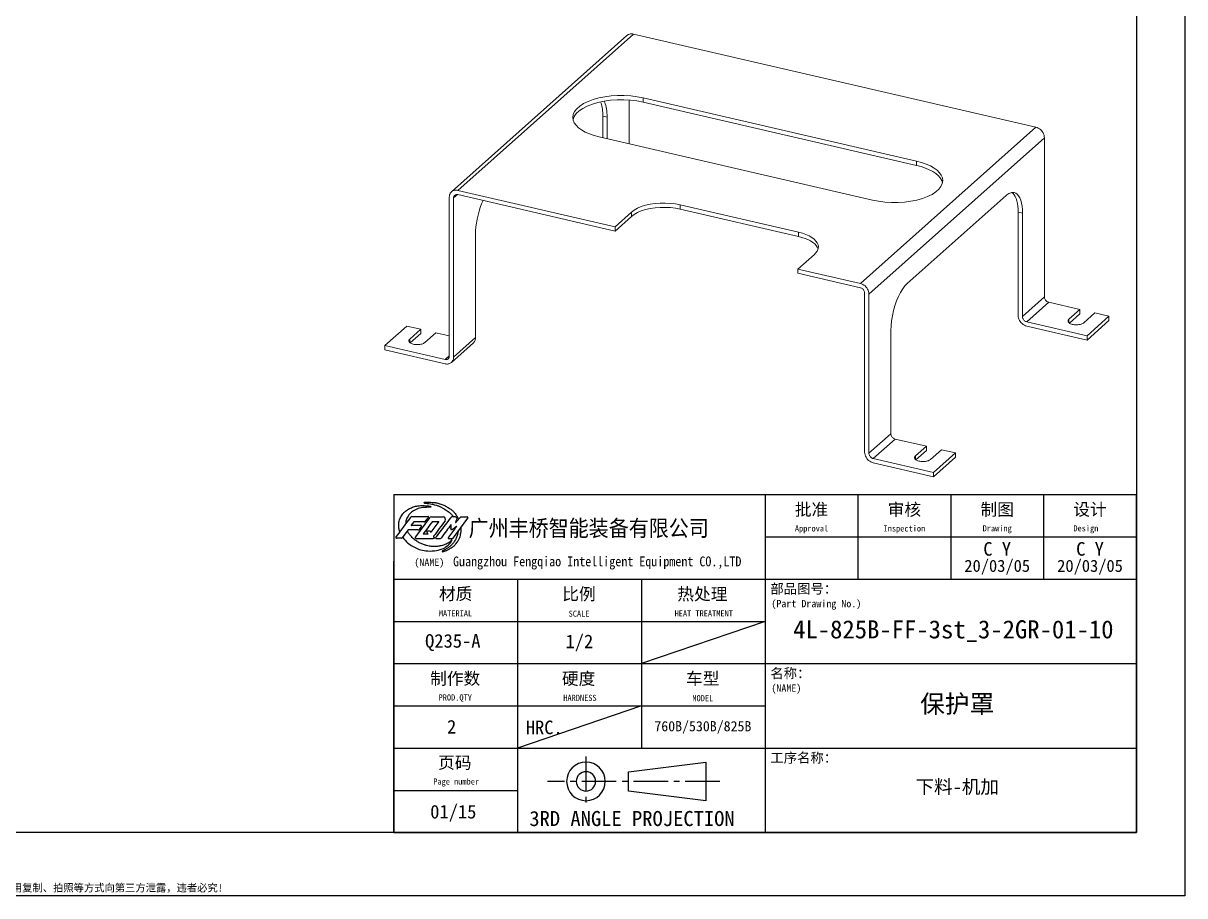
# Model space of a CAD drawing. Header units: millimetres. Extents: x -162325 to -83245, y 277409 to 326486.
# Drawn here: x -161870.2 to -161485.4, y 298335.2 to 298624.3 of the extents above; entities that cross this region are included whole.
import ezdxf
from ezdxf.enums import TextEntityAlignment as Align

# ---------------------------------------------------------------- set-up
doc = ezdxf.new("R2010")
doc.units = ezdxf.units.MM
doc.linetypes.add('CENTER2', pattern=[28.575, 19.05, -3.175, 3.175, -3.175])
for name, color, linetype, lineweight in [('A3', 3, 'Continuous', 20), ('尺寸线', 3, 'Continuous', 13), ('文字', 1, 'Continuous', 13), ('细实线', 4, 'Continuous', 25)]:
    doc.layers.add(name, color=color, linetype=linetype, lineweight=lineweight)
doc.layers.add('MARK', color=7, linetype='Continuous')
doc.styles.add('CH-1', font='')
doc.styles.get("Standard").update_dxf_attribs({"font": 'txt', "bigfont": 'gbcbig.shx'})
doc.styles.get('CH-1').set_extended_font_data('SimSun')

# ---------------------------------------------------------------- blocks, each defined once
blk = doc.blocks.new('222A')
at = {"color": 7}
for p, q in [((85623.07, 1342.79), (85695.71, 1407.51)), ((85625.73, 1343.37), (85698.37, 1408.09)), ((85698.37, 1408.09), (85864.99, 1369.55)), ((85696.59, 1362.65), (85696.59, 1380.77)), ((85702.4, 1381.68), (85815.56, 1355.51)), ((85702.4, 1381.68), (85702.4, 1379.9)), ((85702.4, 1379.9), (85815.56, 1353.72)), ((85687.51, 1373.68), (85685.73, 1374.09)), ((85685.73, 1374.09), (85685.73, 1365.16)), ((85687.51, 1373.68), (85687.51, 1364.75)), ((85792.35, 1304.83), (85864.99, 1369.55)), ((85797.4, 1339.33), (85684.24, 1365.5)), ((85795.91, 1300.44), (85868.55, 1365.16)), ((85868.55, 1365.16), (85868.55, 1299.23)), ((85815.56, 1355.51), (85815.56, 1353.72)), ((85625.73, 1343.37), (85690.77, 1328.32)), ((85622.17, 1274.7), (85622.17, 1340.63)), ((85623.95, 1340.22), (85625.53, 1341.62)), ((85623.95, 1274.28), (85623.95, 1340.22)), ((85690.77, 1326.54), (85625.73, 1341.59)), ((85717.76, 1337.37), (85766.76, 1326.03)), ((85717.76, 1337.37), (85717.76, 1335.59)), ((85852.66, 1341.2), (85811.8, 1304.8)), ((85697.58, 1334.39), (85690.77, 1328.32)), ((85697.58, 1332.61), (85690.77, 1326.54)), ((85697.58, 1334.39), (85697.58, 1332.61)), ((85717.76, 1335.59), (85766.76, 1324.25)), ((85859.47, 1333.9), (85857.69, 1334.32)), ((85857.69, 1334.32), (85857.69, 1291.55)), ((85859.47, 1333.9), (85859.47, 1291.14)), ((85690.77, 1328.32), (85690.77, 1326.54)), ((85633.03, 1325.14), (85633.03, 1282.37)), ((85766.76, 1326.03), (85766.76, 1324.25)), ((85766.51, 1310.8), (85773.32, 1316.87)), ((85766.51, 1310.8), (85792.35, 1304.83)), ((85766.51, 1310.8), (85766.51, 1309.02)), ((85792.35, 1303.05), (85766.51, 1309.02)), ((85794.13, 1300.85), (85794.13, 1234.92)), ((85795.91, 1300.44), (85795.91, 1234.5)), ((85868.55, 1299.23), (85859.47, 1291.14)), ((85870.33, 1297.03), (85861.25, 1288.94)), ((85870.33, 1297.03), (85883.25, 1294.04)), ((85878.71, 1290), (85883.25, 1294.04)), ((85883.25, 1294.04), (85883.25, 1292.26)), ((85861.25, 1288.94), (85886.2, 1283.17)), ((85878.71, 1290), (85878.71, 1288.56)), ((85878.92, 1288.4), (85883.25, 1292.26)), ((85889.49, 1292.6), (85884.95, 1288.56)), ((85895.28, 1291.26), (85886.2, 1283.17)), ((85886.2, 1281.39), (85895.28, 1289.48)), ((85889.49, 1292.6), (85895.28, 1291.26)), ((85895.28, 1291.26), (85895.28, 1289.48)), ((85595.44, 1279.1), (85604.52, 1287.19)), ((85610.31, 1285.85), (85604.52, 1287.19)), ((85605.77, 1281.8), (85610.31, 1285.85)), ((85610.31, 1285.85), (85610.31, 1284.06)), ((85616.55, 1284.4), (85612.01, 1280.36)), ((85622.17, 1283.1), (85616.55, 1284.4)), ((85804.99, 1242.59), (85804.99, 1285.36)), ((85861.25, 1287.16), (85886.2, 1281.39)), ((85605.77, 1281.8), (85605.77, 1280.36)), ((85605.97, 1280.2), (85610.31, 1284.06)), ((85623.05, 1272.12), (85632.13, 1280.21)), ((85623.95, 1274.28), (85633.03, 1282.37)), ((85886.2, 1281.39), (85886.2, 1283.17)), ((85620.39, 1273.33), (85595.44, 1279.1)), ((85595.44, 1279.1), (85595.44, 1277.31)), ((85620.39, 1271.54), (85595.44, 1277.31)), ((85620.39, 1273.33), (85622.17, 1274.91)), ((85804.99, 1242.59), (85795.91, 1234.5)), ((85806.78, 1240.4), (85797.7, 1232.31)), ((85806.78, 1240.4), (85819.69, 1237.41)), ((85815.16, 1233.37), (85819.69, 1237.41)), ((85819.69, 1237.41), (85819.69, 1235.63)), ((85797.7, 1232.31), (85822.64, 1226.54)), ((85815.16, 1233.37), (85815.16, 1231.92)), ((85815.36, 1231.77), (85819.69, 1235.63)), ((85825.93, 1235.97), (85821.39, 1231.92)), ((85831.72, 1234.63), (85822.64, 1226.54)), ((85822.64, 1224.76), (85831.72, 1232.85)), ((85825.93, 1235.97), (85831.72, 1234.63)), ((85831.72, 1234.63), (85831.72, 1232.85)), ((85822.64, 1224.76), (85797.7, 1230.53)), ((85822.64, 1224.76), (85822.64, 1226.54))]:
    blk.add_line(p, q, dxfattribs=at)
for points in [[(85698.37, 1408.09), (85698.04, 1408.15), (85697.71, 1408.18), (85697.38, 1408.18), (85697.07, 1408.15), (85696.76, 1408.08), (85696.47, 1407.98), (85696.2, 1407.85), (85695.94, 1407.7), (85695.71, 1407.51)], [(85702.4, 1381.68), (85699.9, 1382.17), (85697.27, 1382.49), (85694.58, 1382.65), (85691.86, 1382.65), (85689.16, 1382.47), (85686.55, 1382.13), (85684.05, 1381.64), (85681.74, 1380.99), (85679.63, 1380.21), (85677.78, 1379.31), (85676.21, 1378.3), (85674.97, 1377.2), (85674.06, 1376.03), (85673.51, 1374.82), (85673.32, 1373.59)], [(85702.4, 1379.9), (85699.85, 1380.39), (85697.17, 1380.72), (85694.41, 1380.88), (85691.64, 1380.86), (85688.9, 1380.66), (85686.24, 1380.3), (85683.72, 1379.78), (85681.39, 1379.1), (85679.28, 1378.28), (85677.44, 1377.33), (85675.91, 1376.28), (85674.72, 1375.14), (85673.88, 1373.94), (85673.42, 1372.7)], [(85687.51, 1373.68), (85687.49, 1374.59), (85687.44, 1375.45), (85687.36, 1376.29), (85687.25, 1377.08), (85687.11, 1377.83), (85686.94, 1378.53), (85686.74, 1379.17), (85686.51, 1379.77), (85686.25, 1380.3)], [(85685.73, 1374.09), (85685.71, 1374.87), (85685.68, 1375.62), (85685.62, 1376.35), (85685.54, 1377.05), (85685.43, 1377.71), (85685.3, 1378.35), (85685.15, 1378.94), (85684.98, 1379.5), (85684.79, 1380.02)], [(85673.32, 1373.59), (85673.47, 1372.49), (85673.91, 1371.4), (85674.65, 1370.34), (85675.66, 1369.33), (85676.94, 1368.38), (85678.46, 1367.52), (85680.2, 1366.74), (85682.14, 1366.06), (85684.24, 1365.5)], [(85868.55, 1365.16), (85868.52, 1365.68), (85868.41, 1366.2), (85868.23, 1366.72), (85867.99, 1367.22), (85867.68, 1367.7), (85867.32, 1368.14), (85866.91, 1368.54), (85866.47, 1368.88), (85865.99, 1369.17), (85865.5, 1369.39), (85864.99, 1369.55)], [(85826.48, 1347.42), (85826.33, 1348.52), (85825.88, 1349.61), (85825.15, 1350.67), (85824.14, 1351.68), (85822.86, 1352.62), (85821.34, 1353.49), (85819.6, 1354.27), (85817.66, 1354.94), (85815.56, 1355.51)], [(85826.38, 1346.53), (85826.04, 1347.52), (85825.46, 1348.5), (85824.64, 1349.44), (85823.6, 1350.33), (85822.34, 1351.16), (85820.9, 1351.93), (85819.27, 1352.62), (85817.48, 1353.22), (85815.56, 1353.72)], [(85797.4, 1339.33), (85799.9, 1338.84), (85802.53, 1338.52), (85805.22, 1338.35), (85807.94, 1338.36), (85810.64, 1338.53), (85813.25, 1338.87), (85815.74, 1339.37), (85818.06, 1340.01), (85820.17, 1340.8), (85822.02, 1341.7), (85823.59, 1342.71), (85824.83, 1343.81), (85825.74, 1344.97), (85826.29, 1346.18), (85826.48, 1347.42)], [(85623.07, 1342.79), (85622.89, 1342.61), (85622.72, 1342.41), (85622.58, 1342.2), (85622.45, 1341.97), (85622.35, 1341.72), (85622.27, 1341.46), (85622.21, 1341.19), (85622.18, 1340.91), (85622.17, 1340.63)], [(85625.73, 1343.37), (85625.4, 1343.43), (85625.07, 1343.46), (85624.74, 1343.46), (85624.43, 1343.42), (85624.12, 1343.36), (85623.83, 1343.26), (85623.56, 1343.13), (85623.3, 1342.98), (85623.07, 1342.79)], [(85856.04, 1342.45), (85855.7, 1342.5), (85855.34, 1342.51), (85854.97, 1342.47), (85854.6, 1342.38), (85854.22, 1342.23), (85853.84, 1342.05), (85853.45, 1341.81), (85853.06, 1341.53), (85852.66, 1341.2)], [(85857.69, 1334.32), (85857.66, 1335.62), (85857.55, 1336.85), (85857.39, 1337.99), (85857.15, 1339.04), (85856.86, 1339.98), (85856.5, 1340.8), (85856.09, 1341.5), (85855.62, 1342.06), (85855.11, 1342.49)], [(85859.47, 1333.9), (85859.43, 1335.42), (85859.29, 1336.83), (85859.06, 1338.12), (85858.74, 1339.27), (85858.34, 1340.27), (85857.87, 1341.09), (85857.32, 1341.74), (85856.71, 1342.19), (85856.04, 1342.45)], [(85624.4, 1341.3), (85624.31, 1341.21), (85624.23, 1341.11), (85624.15, 1341), (85624.09, 1340.89), (85624.04, 1340.76), (85624, 1340.63), (85623.97, 1340.5), (85623.96, 1340.36), (85623.95, 1340.22)], [(85625.73, 1341.59), (85625.56, 1341.62), (85625.4, 1341.63), (85625.24, 1341.63), (85625.08, 1341.61), (85624.93, 1341.58), (85624.78, 1341.53), (85624.64, 1341.47), (85624.52, 1341.39), (85624.4, 1341.3)], [(85636.16, 1339.18), (85635.55, 1337.76), (85634.99, 1336.26), (85634.49, 1334.7), (85634.05, 1333.1), (85633.69, 1331.48), (85633.4, 1329.85), (85633.2, 1328.24), (85633.07, 1326.66), (85633.03, 1325.14)], [(85717.76, 1337.37), (85715.79, 1337.75), (85713.72, 1337.99), (85711.59, 1338.1), (85709.45, 1338.08), (85707.34, 1337.91), (85705.31, 1337.61), (85703.39, 1337.18), (85701.62, 1336.63), (85700.04, 1335.98), (85698.69, 1335.22), (85697.58, 1334.39)], [(85717.76, 1335.59), (85715.79, 1335.96), (85713.72, 1336.21), (85711.59, 1336.32), (85709.45, 1336.29), (85707.34, 1336.13), (85705.31, 1335.83), (85703.39, 1335.4), (85701.62, 1334.85), (85700.04, 1334.19), (85698.69, 1333.44), (85697.58, 1332.61)], [(85774.96, 1319.96), (85774.84, 1320.79), (85774.51, 1321.61), (85773.96, 1322.4), (85773.2, 1323.16), (85772.24, 1323.87), (85771.1, 1324.52), (85769.8, 1325.1), (85768.34, 1325.61), (85766.76, 1326.03)], [(85774.83, 1319.07), (85774.53, 1319.79), (85774.06, 1320.49), (85773.44, 1321.17), (85772.65, 1321.81), (85771.72, 1322.41), (85770.65, 1322.96), (85769.46, 1323.45), (85768.16, 1323.88), (85766.76, 1324.25)], [(85773.32, 1316.87), (85773.66, 1317.19), (85773.96, 1317.52), (85774.22, 1317.86), (85774.44, 1318.2), (85774.63, 1318.55), (85774.77, 1318.9), (85774.87, 1319.25), (85774.93, 1319.61), (85774.96, 1319.96)], [(85795.91, 1300.44), (85795.88, 1300.95), (85795.77, 1301.48), (85795.59, 1301.99), (85795.35, 1302.5), (85795.04, 1302.97), (85794.68, 1303.42), (85794.28, 1303.82), (85793.83, 1304.16), (85793.35, 1304.45), (85792.86, 1304.67), (85792.35, 1304.83)], [(85811.8, 1304.8), (85810.83, 1303.8), (85809.88, 1302.54), (85808.97, 1301.07), (85808.12, 1299.39), (85807.34, 1297.56), (85806.66, 1295.6), (85806.07, 1293.55), (85805.61, 1291.46), (85805.27, 1289.37), (85805.06, 1287.33), (85804.99, 1285.36)], [(85794.13, 1300.85), (85794.11, 1301.11), (85794.06, 1301.37), (85793.97, 1301.63), (85793.85, 1301.88), (85793.7, 1302.12), (85793.52, 1302.34), (85793.31, 1302.54), (85793.09, 1302.71), (85792.85, 1302.86), (85792.6, 1302.97), (85792.35, 1303.05)], [(85868.55, 1299.23), (85868.57, 1298.97), (85868.62, 1298.71), (85868.71, 1298.45), (85868.83, 1298.2), (85868.99, 1297.96), (85869.17, 1297.74), (85869.37, 1297.54), (85869.59, 1297.36), (85869.83, 1297.22), (85870.08, 1297.11), (85870.33, 1297.03)], [(85857.69, 1291.55), (85857.73, 1291.03), (85857.83, 1290.51), (85858.01, 1289.99), (85858.26, 1289.49), (85858.56, 1289.01), (85858.92, 1288.57), (85859.33, 1288.17), (85859.77, 1287.82), (85860.25, 1287.54), (85860.75, 1287.31), (85861.25, 1287.16)], [(85859.47, 1291.14), (85859.49, 1290.88), (85859.54, 1290.62), (85859.63, 1290.36), (85859.76, 1290.11), (85859.91, 1289.87), (85860.09, 1289.65), (85860.29, 1289.45), (85860.51, 1289.27), (85860.75, 1289.13), (85861, 1289.02), (85861.25, 1288.94)], [(85878.71, 1290), (85878.63, 1289.92), (85878.56, 1289.85), (85878.5, 1289.77), (85878.45, 1289.69), (85878.41, 1289.61), (85878.38, 1289.52), (85878.35, 1289.44), (85878.34, 1289.36), (85878.33, 1289.28)], [(85878.33, 1289.28), (85878.36, 1289.06), (85878.46, 1288.86), (85878.61, 1288.66), (85878.82, 1288.47), (85879.08, 1288.29), (85879.4, 1288.14), (85879.75, 1288), (85880.15, 1287.88), (85880.57, 1287.79), (85881.02, 1287.73), (85881.48, 1287.7), (85881.94, 1287.69), (85882.41, 1287.71), (85882.86, 1287.76), (85883.3, 1287.83), (85883.71, 1287.93), (85884.08, 1288.06), (85884.42, 1288.21), (85884.71, 1288.37), (85884.95, 1288.56)], [(85605.77, 1281.8), (85605.69, 1281.73), (85605.62, 1281.65), (85605.56, 1281.57), (85605.51, 1281.49), (85605.46, 1281.41), (85605.43, 1281.33), (85605.41, 1281.25), (85605.39, 1281.16), (85605.39, 1281.08)], [(85605.39, 1281.08), (85605.42, 1280.87), (85605.51, 1280.66), (85605.66, 1280.46), (85605.87, 1280.27), (85606.14, 1280.1), (85606.45, 1279.94), (85606.81, 1279.8), (85607.2, 1279.69), (85607.62, 1279.6), (85608.07, 1279.54), (85608.53, 1279.5), (85609, 1279.49), (85609.46, 1279.51), (85609.92, 1279.56), (85610.35, 1279.64), (85610.76, 1279.74), (85611.14, 1279.86), (85611.48, 1280.01), (85611.77, 1280.18), (85612.01, 1280.36)], [(85632.13, 1280.21), (85632.31, 1280.39), (85632.47, 1280.59), (85632.62, 1280.81), (85632.74, 1281.04), (85632.84, 1281.28), (85632.92, 1281.54), (85632.98, 1281.81), (85633.02, 1282.09), (85633.03, 1282.37)], [(85621.72, 1273.61), (85621.81, 1273.7), (85621.89, 1273.8), (85621.96, 1273.91), (85622.02, 1274.03), (85622.07, 1274.15), (85622.12, 1274.28), (85622.14, 1274.41), (85622.16, 1274.55), (85622.17, 1274.7)], [(85620.39, 1273.33), (85620.55, 1273.29), (85620.72, 1273.28), (85620.88, 1273.28), (85621.04, 1273.3), (85621.19, 1273.33), (85621.33, 1273.38), (85621.47, 1273.44), (85621.6, 1273.52), (85621.72, 1273.61)], [(85620.39, 1271.54), (85620.72, 1271.48), (85621.05, 1271.45), (85621.37, 1271.45), (85621.69, 1271.49), (85621.99, 1271.56), (85622.28, 1271.65), (85622.56, 1271.78), (85622.81, 1271.94), (85623.05, 1272.12)], [(85623.05, 1272.12), (85623.23, 1272.3), (85623.39, 1272.5), (85623.54, 1272.72), (85623.66, 1272.95), (85623.76, 1273.19), (85623.84, 1273.45), (85623.9, 1273.72), (85623.94, 1274), (85623.95, 1274.28)], [(85804.99, 1242.59), (85805.01, 1242.34), (85805.07, 1242.08), (85805.15, 1241.82), (85805.28, 1241.57), (85805.43, 1241.33), (85805.61, 1241.11), (85805.81, 1240.91), (85806.04, 1240.73), (85806.27, 1240.59), (85806.52, 1240.48), (85806.78, 1240.4)], [(85794.13, 1234.92), (85794.17, 1234.4), (85794.28, 1233.88), (85794.45, 1233.36), (85794.7, 1232.86), (85795, 1232.38), (85795.36, 1231.94), (85795.77, 1231.54), (85796.21, 1231.19), (85796.69, 1230.9), (85797.19, 1230.68), (85797.7, 1230.53)], [(85795.91, 1234.5), (85795.93, 1234.25), (85795.99, 1233.99), (85796.07, 1233.73), (85796.2, 1233.48), (85796.35, 1233.24), (85796.53, 1233.02), (85796.73, 1232.82), (85796.96, 1232.64), (85797.19, 1232.5), (85797.44, 1232.39), (85797.7, 1232.31)], [(85815.16, 1233.37), (85815.08, 1233.29), (85815.01, 1233.21), (85814.94, 1233.14), (85814.89, 1233.06), (85814.85, 1232.98), (85814.82, 1232.89), (85814.79, 1232.81), (85814.78, 1232.73), (85814.77, 1232.65)], [(85814.77, 1232.65), (85814.8, 1232.43), (85814.9, 1232.23), (85815.05, 1232.03), (85815.26, 1231.84), (85815.53, 1231.66), (85815.84, 1231.5), (85816.19, 1231.37), (85816.59, 1231.25), (85817.01, 1231.16), (85817.46, 1231.1), (85817.92, 1231.06), (85818.38, 1231.06), (85818.85, 1231.08), (85819.3, 1231.13), (85819.74, 1231.2), (85820.15, 1231.3), (85820.53, 1231.43), (85820.86, 1231.58), (85821.15, 1231.74), (85821.39, 1231.92)]]:
    blk.add_lwpolyline(points, dxfattribs=at)
blk = doc.blocks.new('A$C2CD672AE')
for p, q in [((201.5, 8), (201.5, -289)), ((193.5, 0), (193.5, -278.55)), ((193.5, -278.55), (-193.5, -278.55)), ((201.5, -289), (-218.5, -289))]:
    blk.add_line(p, q)
at = {"insert": (0, -288.5), "char_height": 1.25, "width": 387, "attachment_point": 8}
blk.add_mtext('{\\fSimSun|b1|i0|c134|p2;此设计产权为广州丰桥智能装备有限公司所有，未经书面授权严禁用复制、拍照等方式向第三方泄露，违者必究!}', dxfattribs=at)
blk = doc.blocks.new('A$C34C2392C')
at = {"linetype": 'CENTER2', "ltscale": 0.3}
for p, q in [((-5.53, 4.13), (-5.53, -4.13)), ((16.64, 0), (-11.88, 0))]:
    blk.add_line(p, q, dxfattribs=at)
for p, q in [((1.54, 1.6), (14.34, 3.2)), ((14.34, 3.2), (14.34, -3.2)), ((1.54, -1.6), (1.54, 1.6)), ((14.34, -3.2), (1.54, -1.6))]:
    blk.add_line(p, q)
for radius in [3.2, 1.6]:
    blk.add_arc((-5.53, 0), radius, 0, 359.9894)
blk = doc.blocks.new('A$C67844AE1')
for p, q in [((-492, 112), (0, 112)), ((-246, 112), (-246, -112)), ((-184.5, 112), (-184.5, 56)), ((-123, 112), (-123, 56)), ((-61.5, 112), (-61.5, 56)), ((0, -112), (0, 112)), ((-246, 84), (0, 84)), ((-492, 68), (-492, -112)), ((-492, 68), (-492, -112)), ((-492, -112), (-492, 68)), ((-492, 68), (-492, -112)), ((-492, 68), (-492, -112)), ((-492, 68), (-492, -112)), ((-492, 68), (-492, -112)), ((-492, 68), (-492, -112)), ((-492, 68), (-492, -112)), ((-492, -112), (-492, 68)), ((-492, 68), (-492, -112)), ((-492, 68), (-492, -112)), ((-492, 68), (-492, -112)), ((-492, 68), (-492, -112)), ((-492, 56), (0, 56)), ((-410, 56), (-410, -112)), ((-328, 56), (-328, -56)), ((-492, 28), (-246, 28)), ((-492, 0), (0, 0)), ((-492, -28), (-246, -28)), ((-492, -56), (0, -56)), ((-492, -84), (-410, -84)), ((-492, -112), (0, -112))]:
    blk.add_line(p, q)
at = {"color": 4, "ltscale": 0.5}
for p, q in [((-478.69, 93.94), (-480.4, 91.69)), ((-468.38, 96.54), (-477.68, 84.12)), ((-467.07, 97.19), (-459.37, 97.19)), ((-451.05, 97.21), (-453.64, 97.21)), ((-452.68, 83.09), (-442.89, 96.32)), ((-447.54, 97.19), (-443.33, 97.19)), ((-482.7, 88.42), (-486.55, 83.35)), ((-473.82, 90.78), (-475.13, 88.89)), ((-469.28, 85.77), (-472.57, 85.77)), ((-469.23, 85.85), (-470.11, 87.32)), ((-467.8, 87.76), (-469.94, 87.76)), ((-467.8, 87.76), (-467.42, 87.1)), ((-486.98, 83.13), (-490.13, 83.13)), ((-477.02, 82.81), (-465.96, 82.81)), ((-463.75, 82.81), (-461.35, 82.81))]:
    blk.add_line(p, q, dxfattribs=at)
for centre, radius, start, end in [((-479.96, 96.37), 1.09, 90, 143.21463), ((-478.65, 93.91), 0.0547, 90, 142.95764), ((-471.7, 94.51), 0.547, 270, 322.84702), ((-469.22, 97.24), 0.219, 322.84702, 90), ((-467.07, 95.55), 1.64, 90, 143.17909), ((-466.36, 94.15), 0.0547, 90, 143.28021), ((-462.24, 94.15), 0.0547, 323.81172, 90), ((-459.37, 95.55), 1.64, 323.50405, 90), ((-453.64, 96.66), 0.547, 90, 142.76053), ((-443.33, 96.64), 0.547, 323.51537, 90), ((-482.27, 88.08), 0.547, 90, 142.7804), ((-480.35, 91.65), 0.0547, 142.95764, 270), ((-472.57, 85.82), 0.0547, 143.28021, 270), ((-469.28, 85.82), 0.0547, 270, 30.87346), ((-467.37, 87.13), 0.0547, 209.84044, 323.81172), ((-454.06, 91.84), 0.137, 354.5829, 143.44023), ((-450.47, 90.95), 0.137, 323.3038, 127.26931), ((-490.13, 83.68), 0.547, 143.21463, 270), ((-486.98, 83.68), 0.547, 270, 322.7804), ((-477.02, 83.63), 0.821, 143.17909, 270), ((-463.75, 83.36), 0.547, 142.76053, 270), ((-461.35, 83.63), 0.821, 270, 323.34145), ((-455.78, 83.14), 0.274, 143.38703, 270), ((-453.12, 83.41), 0.547, 270, 323.51537)]:
    blk.add_arc(centre, radius, start, end, dxfattribs=at)
at = {"color": 3, "ltscale": 0.5}
for points, knots in [([(-488.04, 87.39), (-488.26, 88.17), (-488.62, 89.51), (-488.76, 91.4), (-488.68, 92.96), (-488.48, 94.48), (-488, 95.94), (-487.33, 97.33), (-486.52, 98.55), (-485.58, 99.92), (-484.11, 101.17), (-482.08, 102.53), (-479.62, 103.66), (-476.63, 104.53), (-473.49, 104.75), (-470.85, 104.68), (-469.01, 104.49), (-468.06, 104.35), (-467.6, 104.19), (-467.36, 104.11), (-467.38, 103.84), (-467.51, 103.6), (-467.67, 103.59), (-467.75, 103.59)], [0.033361, 0.033361, 0.033361, 0.033361, 0.471833, 0.793856, 1.06763, 1.327784, 1.632518, 1.904259, 2.171672, 2.434164, 2.811787, 3.221221, 3.771763, 4.287691, 4.918993, 5.487196, 5.736969, 5.935719, 6.004988, 6.011363, 6.068145, 6.111246, 6.151841, 6.151841, 6.151841, 6.151841]), ([(-467.75, 103.59), (-468.68, 103.59), (-471.11, 103.61), (-474.79, 103.2), (-478.26, 101.79), (-481.06, 99.79), (-482.97, 97.34), (-484.02, 94.85), (-483.98, 93.42), (-483.93, 92.89)], [0, 0, 0, 0, 0.511401, 1.333961, 2.006207, 2.544799, 3.201133, 3.690752, 3.982461, 3.982461, 3.982461, 3.982461]), ([(-471.87, 106.78), (-471.88, 106.81), (-471.89, 106.89), (-471.08, 106.94), (-470.13, 106.96), (-468.28, 106.92), (-466.29, 106.88), (-463.95, 106.66), (-461.43, 105.9), (-458.86, 105.11), (-456.84, 103.98), (-455.05, 102.78), (-453.35, 101.59), (-451.64, 99.9), (-450.32, 98.09), (-449.42, 96.69), (-449.1, 95.93), (-449.03, 95.74)], [0, 0, 0, 0, 0.013513, 0.041806, 0.340693, 0.661167, 1.001786, 1.450195, 1.93793, 2.441413, 2.919246, 3.201062, 3.624217, 4.053268, 4.510623, 4.853859, 4.962074, 4.962074, 4.962074, 4.962074]), ([(-453.89, 81.8), (-454.16, 81.48), (-455.09, 80.34), (-457.47, 79.09), (-460.29, 78.15), (-463.1, 77.56), (-465.75, 77.56), (-468.2, 77.74), (-470.34, 78.3), (-472.37, 78.87), (-474.59, 79.8), (-476.8, 81.11), (-479.03, 82.63), (-480.66, 84.59), (-482.11, 86.33), (-482.76, 87.47), (-483.04, 87.97)], [0, 0, 0, 0, 0.227272, 0.804496, 1.430419, 1.862632, 2.367125, 2.88024, 3.204387, 3.579335, 4.036384, 4.516387, 4.985288, 5.507707, 5.907232, 6.223175, 6.223175, 6.223175, 6.223175]), ([(-449.38, 87.54), (-449.46, 86.95), (-449.59, 86.05), (-449.95, 84.79), (-450.37, 83.78), (-450.81, 82.63), (-451.45, 81.57), (-452.25, 80.24), (-453.23, 79.21), (-454.33, 78.01), (-455.64, 77.09), (-456.98, 76.11), (-458.35, 75.36), (-459.16, 74.85), (-459.95, 74.68), (-459.94, 74.21), (-459.66, 74.19), (-459.5, 74.17)], [0.004933, 0.004933, 0.004933, 0.004933, 0.333622, 0.498315, 0.724349, 0.934741, 1.17012, 1.401267, 1.780901, 1.94954, 2.292483, 2.648069, 2.865789, 3.139575, 3.199954, 3.253921, 3.331828, 3.331828, 3.331828, 3.331828]), ([(-459.5, 74.17), (-459.15, 74.26), (-457.82, 74.59), (-455.91, 75.45), (-453.81, 76.77), (-452.04, 78.05), (-450.46, 79.78), (-449.21, 81.63), (-448.18, 83.92), (-447.35, 86.77), (-447.31, 89.06), (-447.29, 90.37)], [0, 0, 0, 0, 0.196818, 0.752706, 1.133972, 1.558354, 1.94217, 2.414014, 2.774875, 3.316286, 4.02771, 4.02771, 4.02771, 4.02771]), ([(-486.11, 83.93), (-485.59, 83.17), (-484.11, 80.96), (-480.4, 78.04), (-475.71, 75.67), (-470.4, 74.54), (-465.25, 74.57), (-460.35, 75.58), (-456.79, 77.65), (-454.68, 79.82), (-453.68, 81.05), (-453.44, 81.92), (-453.76, 82.01), (-453.85, 81.87), (-453.89, 81.8)], [0.008574, 0.008574, 0.008574, 0.008574, 0.511088, 1.461558, 2.551285, 3.372869, 4.408758, 5.360341, 6.07413, 6.646139, 6.965728, 7.014048, 7.055407, 7.097199, 7.097199, 7.097199, 7.097199])]:
    blk.add_open_spline(points, degree=3, knots=knots, dxfattribs=at)
blk.add_spline([(-471.87, 106.78), (-471.8, 106.48), (-471.33, 106.32), (-469.95, 106.19), (-468.71, 106.01), (-466.81, 105.67), (-464.7, 105.2), (-462.88, 104.66), (-461.09, 103.98), (-459.43, 103.08), (-457.89, 102.22), (-455.32, 100.34), (-454.15, 99.25), (-453.58, 98.66), (-452.29, 97.2)], degree=3, dxfattribs=at)
at = {"color": 4, "ltscale": 0.5}
for points, knots in [([(-480.84, 97.02), (-480.93, 96.9), (-481.02, 96.78), (-481.12, 96.65), (-484.27, 92.44), (-487.42, 88.22), (-490.57, 84.01)], [-0.084236, -0.084236, -0.084236, -0.084236, 0, 0, 0, 2.885251, 2.885251, 2.885251, 2.885251]), ([(-479.96, 97.46), (-479.82, 97.46), (-479.68, 97.46), (-479.54, 97.46), (-479.54, 97.46), (-479.54, 97.46), (-479.54, 97.46), (-476.38, 97.46), (-473.23, 97.46), (-470.08, 97.46), (-470.08, 97.46), (-470.08, 97.46), (-470.08, 97.46), (-469.79, 97.46), (-469.51, 97.46), (-469.22, 97.46)], [-0.077734, -0.077734, -0.077734, -0.077734, 0, 0, 0, 0, 0, 0, 1.729211, 1.729211, 1.729211, 1.729211, 1.729211, 1.729211, 1.885805, 1.885805, 1.885805, 1.885805]), ([(-471.7, 93.97), (-471.72, 93.97), (-471.75, 93.97), (-471.77, 93.97), (-471.77, 93.97), (-471.77, 93.97), (-471.77, 93.97), (-474.06, 93.97), (-476.36, 93.97), (-478.65, 93.97)], [-0.012966, -0.012966, -0.012966, -0.012966, 0, 0, 0, 0, 0, 0, 1.257183, 1.257183, 1.257183, 1.257183]), ([(-469.05, 97.11), (-469.2, 96.9), (-469.36, 96.7), (-469.52, 96.49), (-469.52, 96.49), (-469.52, 96.49), (-469.52, 96.49), (-470.05, 95.79), (-470.58, 95.09), (-471.11, 94.39), (-471.11, 94.39), (-471.11, 94.39), (-471.11, 94.39), (-471.16, 94.32), (-471.21, 94.25), (-471.26, 94.18)], [-0.1423966, -0.1423966, -0.1423966, -0.1423966, 0, 0, 0, 0, 0, 0, 0.4822707, 0.4822707, 0.4822707, 0.4822707, 0.4822707, 0.4822707, 0.529029, 0.529029, 0.529029, 0.529029]), ([(-454.08, 96.99), (-454.23, 96.79), (-454.39, 96.58), (-454.54, 96.38), (-457.68, 92.25), (-460.82, 88.12), (-463.96, 83.99), (-464.04, 83.89), (-464.11, 83.79), (-464.19, 83.69)], [-0.140102, -0.140102, -0.140102, -0.140102, 0, 0, 0, 2.844058, 2.844058, 2.844058, 2.913465, 2.913465, 2.913465, 2.913465]), ([(-451.05, 97.21), (-450.96, 97.2), (-450.76, 97.2), (-450.41, 97.03), (-450.21, 96.52), (-450.3, 95.87), (-450.55, 95.18), (-450.83, 94.49), (-451, 93.99), (-451.13, 93.7), (-451.11, 93.59), (-450.99, 93.55), (-450.82, 93.63), (-450.49, 93.98), (-449.97, 94.64), (-449.25, 95.48), (-448.57, 96.28), (-447.99, 96.81), (-447.66, 97.09), (-447.54, 97.19)], [0, 0, 0, 0, 0.047379, 0.11361, 0.198731, 0.32589, 0.467244, 0.599055, 0.733672, 0.758899, 0.77069, 0.790267, 0.820293, 0.867992, 1.054564, 1.278066, 1.476304, 1.62487, 1.711224, 1.711224, 1.711224, 1.711224]), ([(-469.94, 87.76), (-469.98, 87.77), (-470.04, 87.77), (-470.11, 87.72), (-470.16, 87.66), (-470.17, 87.58), (-470.16, 87.49), (-470.14, 87.4), (-470.13, 87.35), (-470.11, 87.32)], [0, 0, 0, 0, 0.0189462, 0.0330559, 0.0436533, 0.0575788, 0.0766083, 0.0956988, 0.1082528, 0.1082528, 0.1082528, 0.1082528]), ([(-456, 83.3), (-455.85, 83.49), (-455.71, 83.69), (-455.56, 83.88), (-455.56, 83.88), (-455.56, 83.88), (-455.56, 83.88), (-453.83, 86.21), (-452.09, 88.54), (-450.36, 90.87)], [-0.132838, -0.132838, -0.132838, -0.132838, 0, 0, 0, 0, 0, 0, 1.591518, 1.591518, 1.591518, 1.591518])]:
    blk.add_open_spline(points, degree=3, knots=knots, dxfattribs=at)
for points in [[(-466.4, 94.18), (-468.47, 91.41), (-470.54, 88.63), (-472.61, 85.86)], [(-462.19, 94.12), (-463.9, 91.78), (-465.62, 89.44), (-467.33, 87.1)], [(-466.36, 94.2), (-464.99, 94.2), (-463.61, 94.2), (-462.24, 94.2)], [(-458.05, 94.58), (-460.57, 91.18), (-463.09, 87.78), (-465.6, 84.38)], [(-476.05, 88.63), (-478.12, 88.63), (-480.19, 88.63), (-482.27, 88.63)], [(-474.4, 91.6), (-476.39, 91.6), (-478.37, 91.6), (-480.35, 91.6)], [(-454.17, 91.93), (-456.01, 89.44), (-457.9, 86.89), (-460.7, 83.14)], [(-454.14, 89.56), (-454.07, 90.32), (-454, 91.07), (-453.92, 91.83)], [(-453.14, 89.09), (-452.28, 89.74), (-451.41, 90.4), (-450.55, 91.06)], [(-455.78, 82.86), (-454.89, 82.86), (-454, 82.86), (-453.12, 82.86)]]:
    blk.add_open_spline(points, degree=3, dxfattribs=at)
for points in [[(-476.05, 88.63), (-475.64, 88.63), (-475.39, 88.67), (-475.28, 88.75), (-475.13, 88.89)], [(-473.82, 90.78), (-473.73, 90.98), (-473.72, 91.25), (-473.81, 91.45), (-473.97, 91.55), (-474.16, 91.58), (-474.4, 91.6)], [(-454.14, 89.56), (-454.15, 89.22), (-454.12, 88.97), (-453.96, 88.83), (-453.76, 88.76), (-453.62, 88.78), (-453.43, 88.86), (-453.14, 89.09)], [(-465.6, 84.38), (-465.63, 84.34), (-465.63, 84.25), (-465.53, 84.03), (-465.37, 83.78), (-465.15, 83.42), (-465.08, 83.29), (-465.14, 83.12), (-465.4, 82.96), (-465.69, 82.87), (-465.96, 82.81)]]:
    blk.add_spline(points, degree=3, dxfattribs=at)
at = {"layer": '细实线', "color": 0, "linetype": 'Continuous'}
for p, q in [((-492, 112), (-492, 56)), ((-492, 68), (-492, -112)), ((-492, 68), (-492, -112)), ((-492, 68), (-492, -112))]:
    blk.add_line(p, q, dxfattribs=at)
at = {"lineweight": 35, "xscale": 4, "yscale": 4, "zscale": 4}
blk.add_blockref('A$C34C2392C', (-342.56, -78.03), dxfattribs=at)
at = {"style": 'CH-1'}
for s, height, p in [('批准', 8.111, (-215.25, 102.29)), ('审核', 8.111, (-153.75, 102.29)), ('制图', 8.111, (-92.25, 102.29)), ('设计', 8.111, (-30.75, 102.29)), ('Approval', 4.055, (-215.25, 89.12)), ('Inspection', 4.055, (-153.75, 89.12)), ('Drawing', 4.055, (-92.25, 89.12)), ('Design  ', 4.055, (-30.75, 89.12)), ('比例', 8.111, (-369.33, 46.29)), ('MATERIAL', 4.056, (-451.13, 33.33)), ('SCALE', 4.055, (-369.28, 33.12)), ('制作数', 8.111, (-451.33, -9.71)), ('车型', 8.111, (-287.33, -9.71)), ('PROD.QTY', 4.055, (-451.28, -22.88)), ('MODEL', 4.055, (-287.28, -22.88)), ('3RD ANGLE PROJECTION', 10, (-334.19, -102.63))]:
    blk.add_text(s, height=height, dxfattribs=at).set_placement(p, align=Align.MIDDLE)
at = {"lineweight": 35, "style": 'CH-1'}
for s, height, p in [('(NAME)', 4.868, (-478.38, 64.74)), ('部品图号：', 6.489, (-242.53, 46.37)), ('(Part Drawing No.)', 4.8676, (-241.87, 37.35)), ('名称：', 6.489, (-242.53, -9.63)), ('(NAME)', 4.868, (-241.87, -18.65)), ('工序名称：', 6.489, (-242.53, -65.63))]:
    blk.add_text(s, height=height, dxfattribs=at).set_placement(p)
at = {"style": 'CH-1'}
blk.add_text('材质', height=8.111, dxfattribs=at).set_placement((-462.11, 42.24))
at = {"lineweight": 35, "style": 'CH-1'}
for s, height, p in [('热处理', 8.111, (-287.56, 46.27)), ('HEAT TREATMENT', 4.0553, (-286.66, 33.32)), ('硬度', 8.111, (-369.56, -9.73)), ('HARDNESS', 4.055, (-368.66, -22.68)), ('HRC.', 9, (-392.33, -42.26, -1000.32)), ('页码', 8.111, (-451.56, -65.73)), ('Page number', 4.0553, (-450.66, -78.68))]:
    blk.add_text(s, height=height, dxfattribs=at).set_placement(p, align=Align.MIDDLE)
at = {"layer": 'MARK', "style": 'CH-1', "width": 0.9}
blk.add_text('广州丰桥智能装备有限公司', height=10.8, dxfattribs=at).set_placement((-442.41, 84.37))
at = {"layer": 'MARK', "insert": (-452.72, 70.99), "char_height": 6.5, "width": 556.9513, "attachment_point": 1, "style": 'CH-1'}
blk.add_mtext('{\\W0.9;Guangzhou Fengqiao Intelligent Equipment CO.,LTD}', dxfattribs=at)
blk = doc.blocks.new('1：1横')
blk.add_blockref('A$C2CD672AE', (-8412.44, 515.87))
at = {"xscale": 0.25, "yscale": 0.25, "zscale": 0.25}
blk.add_blockref('A$C67844AE1', (-8218.94, 265.32), dxfattribs=at)
blk = doc.blocks.new('车型')
at = {"layer": '文字', "color": 1, "linetype": 'Continuous', "style": 'CH-1'}
blk.add_text('760B/530B/825B', height=1.6875, dxfattribs=at).set_placement((-10.31, 3.5, -250.08), align=Align.MIDDLE)
blk = doc.blocks.new('工序名称')
at = {"layer": '文字', "color": 1, "linetype": 'Continuous', "style": 'CH-1'}
blk.add_text('下料-机加', height=2.25, dxfattribs=at).set_placement((-29.69, -6.35, -250.08), align=Align.MIDDLE)
blk = doc.blocks.new('设计人员')
at = {"layer": '文字', "color": 1, "linetype": 'Continuous', "style": 'CH-1'}
blk.add_text('C Y', height=2.25, dxfattribs=at).set_placement((-7.69, -1.99), align=Align.MIDDLE)
blk = doc.blocks.new('出图人员')
at = {"layer": '文字', "color": 1, "linetype": 'Continuous', "style": 'CH-1'}
blk.add_text('C Y', height=2.25, dxfattribs=at).set_placement((-7.69, -1.99), align=Align.MIDDLE)
blk = doc.blocks.new('出图日期')
at = {"layer": '文字', "color": 1, "linetype": 'Continuous', "style": 'CH-1'}
blk.add_text('20/03/05', height=2, dxfattribs=at).set_placement((-7.69, 2.04), align=Align.MIDDLE)
blk = doc.blocks.new('设计日期')
at = {"layer": '文字', "color": 1, "linetype": 'Continuous', "style": 'CH-1'}
blk.add_text('20/03/05', height=2, dxfattribs=at).set_placement((-7.69, 2.04), align=Align.MIDDLE)

msp = doc.modelspace()

# ---------------------------------------------------------------- linework, layer by layer
at = {"layer": 'A3'}
msp.add_lwpolyline([(-162325.426, 298929.191), (-161485.426, 298929.191), (-161485.426, 298335.191), (-162325.426, 298335.191)], close=True, dxfattribs=at)
at = {"layer": '细实线'}
for p, q in [((-161624.426, 298426.096), (-161665.426, 298412.096)), ((-161665.426, 298398.096), (-161706.426, 298384.096))]:
    msp.add_line(p, q, dxfattribs=at)

# ---------------------------------------------------------------- block references
at = {"color": 2, "xscale": 2, "yscale": 2, "zscale": 2}
msp.add_blockref('1：1横', (-145063.546, 297881.459), dxfattribs=at)
at = {"layer": '尺寸线', "xscale": 0.7999999999883585, "yscale": 0.7999999999883585, "zscale": 0.8}
msp.add_blockref('222A', (-230226.764, 297494.197), dxfattribs=at)
at = {"layer": '细实线', "xscale": 2, "yscale": 2, "zscale": 2}
for name, p in [('出图人员', (-161532.176, 298454.096)), ('设计人员', (-161501.426, 298454.096)), ('出图日期', (-161532.176, 298440.096)), ('设计日期', (-161501.426, 298440.096)), ('车型', (-161624.426, 298384.096)), ('工序名称', (-161501.426, 298384.096))]:
    msp.add_blockref(name, p, dxfattribs=at)

# ---------------------------------------------------------------- texts
at = {"layer": '文字', "color": 1, "linetype": 'Continuous', "style": 'CH-1'}
for s, height, p in [('4L-825B-FF-3st_3-2GR-01-10', 6, (-161562.086, 298422.932, -500.161)), ('Q235-A', 4.5, (-161727.875, 298419.102, -500.161)), ('1/2', 4.5, (-161685.956, 298419.102, -500.161)), ('保护罩', 6, (-161560.81, 298398.872, -500.161)), ('2', 4.5, (-161728.258, 298391.189, -500.161)), ('01/15', 4.5, (-161727.712, 298362.677, -500.161))]:
    msp.add_text(s, height=height, dxfattribs=at).set_placement(p, align=Align.MIDDLE)

doc.saveas('drawing.dxf')
